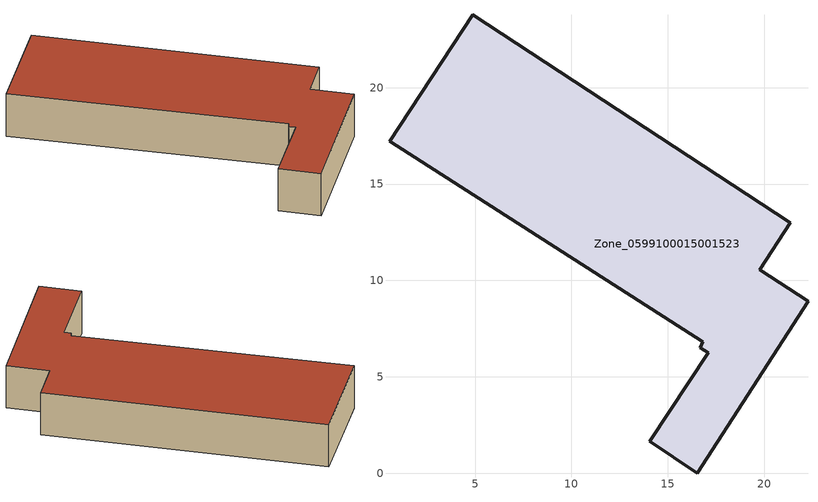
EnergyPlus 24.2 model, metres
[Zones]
Zone_0599100015001523
 floor ground (C_G): 0.56,17.21 4.89,23.78 21.36,13 19.76,10.56 22.27,8.91 16.52,0 14.07,1.66 17.09,6.24 16.69,6.5 16.82,6.82 z0.79
 wall outside (C_F): 14.07,1.66 16.52,0 22.27,8.91 19.76,10.56 21.36,13 4.89,23.78 0.56,17.21 16.82,6.82 16.69,6.5 17.09,6.24 14.07,1.66 z0.79:4.07
 roof outside (C_R): 4.89,23.78 0.56,17.21 16.82,6.82 16.69,6.5 17.09,6.24 14.07,1.66 16.52,0 22.27,8.91 19.76,10.56 21.36,13 z4.07
[BUILDING]
Pand.0599100015001523: North Axis=0; Terrain=City; Loads Convergence Tolerance Value=0.04; Temperature Convergence Tolerance Value=0.4; Solar Distribution=FullExterior; Maximum Number of Warmup Days=25; Minimum Number of Warmup Days=1
[Site:Location]
Rotterdam.The.Hague.AP_ZH_NLD Design_Conditions: Latitude=51.96; Longitude=4.45; Time Zone=1; Elevation=-4.5
[SITE:GROUNDTEMPERATURE:BUILDINGSURFACE]
18, 18, 18, 18, 18, 18, 18, 18, 18, 18, 18, 18
[MATERIAL] Thermal Absorptance=0.9; Solar Absorptance=0.7; Visible Absorptance=0.7
Name | Roughness | Thickness | Conductivity | Density | Specific Heat
G.D.1965-1974 | MediumSmooth | 0.15 | 0.882353 | 540 | 1210
F.D.1965-1974 | Rough | 0.3 | 0.697674 | 1920 | 840
R.D.1965-1974 | MediumRough | 0.2 | 0.232558 | 1500 | 1000
[CONSTRUCTION]
C_G: G.D.1965-1974
C_F: F.D.1965-1974
C_R: R.D.1965-1974
[ZONE]
Zone_0599100015001523: Type=1; Multiplier=1; Ceiling Height=Autocalculate; Volume=Autocalculate; Floor Area=autocalculate; Part of Total Floor Area=Yes
[ZONEINFILTRATION:DESIGNFLOWRATE]
Infil_Zone_0599100015001523: Zone or ZoneList or Space or SpaceList=Zone_0599100015001523; Schedule=AlwaysOn; Design Flow Rate Calculation Method=Flow/Area; Flow Rate per Floor Area=0.0042; Constant Term Coefficient=1; Temperature Term Coefficient=0; Velocity Term Coefficient=0; Velocity Squared Term Coefficient=0
[HVACTEMPLATE:ZONE:IDEALLOADSAIRSYSTEM]
Zone_0599100015001523: Maximum Heating Supply Air Temperature=50; Minimum Cooling Supply Air Temperature=13; Maximum Heating Supply Air Humidity Ratio=0.0156; Minimum Cooling Supply Air Humidity Ratio=0.0077; Heating Limit=NoLimit; Cooling Limit=NoLimit; Dehumidification Control Type=ConstantSensibleHeatRatio; Cooling Sensible Heat Ratio=0.7; Dehumidification Setpoint=60; Humidification Control Type=None; Humidification Setpoint=30; Outdoor Air Method=None; Outdoor Air Flow Rate per Person=0.00944; Outdoor Air Flow Rate per Zone Floor Area=0; Outdoor Air Flow Rate per Zone=0; Demand Controlled Ventilation Type=None; Outdoor Air Economizer Type=NoEconomizer; Heat Recovery Type=None; Sensible Heat Recovery Effectiveness=0.7; Latent Heat Recovery Effectiveness=0.65
[ZONECONTROL:THERMOSTAT]
ThermostatControl_Zone_0599100015001523: Zone or ZoneList=Zone_0599100015001523; Control Type Schedule=DualSetpointControlType; Control 1=Thermostat_Zone_0599100015001523; Temperature Difference Between Cutout And Setpoint=0
[THERMOSTATSETPOINT:DUALSETPOINT]
Thermostat_Zone_0599100015001523: Heating Setpoint Temperature Schedule=HeatingSetpoint_Zone_0599100015001523; Cooling Setpoint Temperature Schedule=CoolingSetpoint_Zone_0599100015001523
[SCHEDULE:COMPACT]
HeatingSetpoint_Zone_0599100015001523: Through: 12/31, For: AllDays, Until: 24:00, 21
CoolingSetpoint_Zone_0599100015001523: Through: 12/31, For: AllDays, Until: 24:00, 24
DualSetpointControlType: Through: 12/31, For: AllDays, Until: 24:00, 4
AlwaysOn: Through: 12/31, For: AllDays, Until: 24:00, 1
